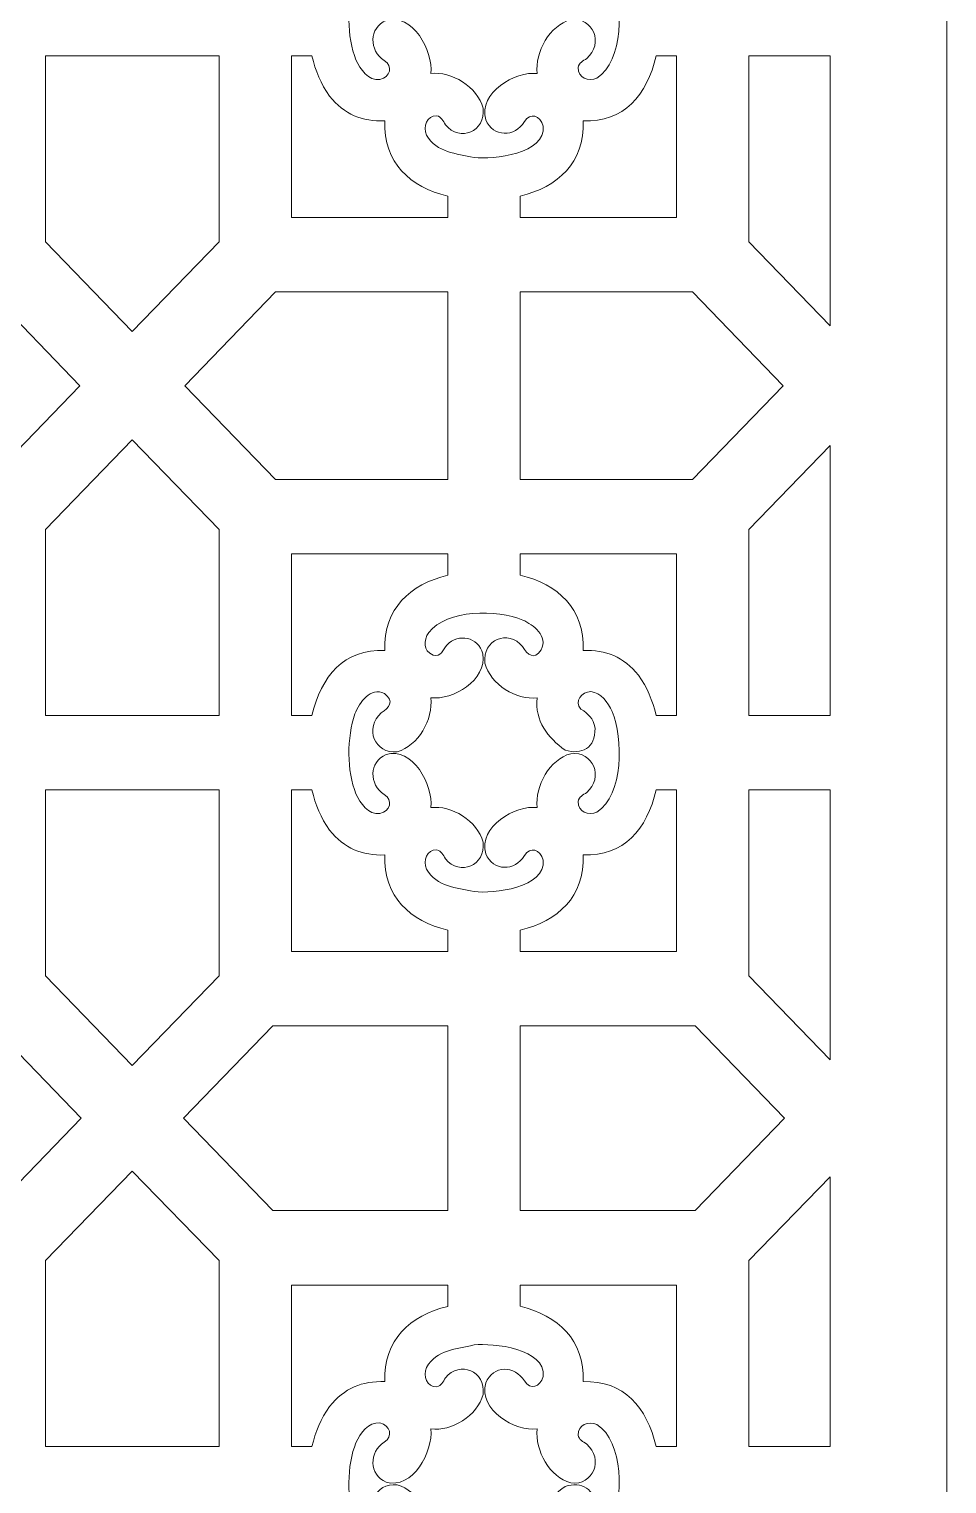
# Model space of a CAD drawing. Header units: centimetres. Extents: x -9.4 to 5.8, y -13.4 to 10.3.
# Drawn here: x -6.22 to -2.16, y -1.57 to 4.87 of the extents above; entities that cross this region are included whole.
import ezdxf

# ---------------------------------------------------------------- set-up
doc = ezdxf.new("R2010")
doc.units = ezdxf.units.CM
doc.header["$MEASUREMENT"] = 0
doc.layers.add('layer 1', color=7, linetype='Continuous')

msp = doc.modelspace()

# ---------------------------------------------------------------- linework, layer by layer
at = {"layer": 'layer 1', "color": 242, "lineweight": 9}
for points, knots in [([(-9.38588, -13.43584), (-9.38588, -13.43584), (-9.38588, 10.29681), (-9.38588, 10.29681), (-9.38588, 10.29681), (-9.38588, 10.29681), (-2.16292, 10.29681), (-2.16292, 10.29681), (-2.16292, 10.29681), (-2.16292, 10.29681), (-2.16292, -13.43584), (-2.16292, -13.43584), (-2.16292, -13.43584), (-2.16292, -13.43584), (-9.38588, -13.43584), (-9.38588, -13.43584)], [0, 0, 0, 0, 0.2, 0.2, 0.2, 0.2, 0.4, 0.4, 0.4, 0.4, 0.6, 0.6, 0.6, 0.6, 1, 1, 1, 1]), ([(-4.77821, 5.08376), (-4.81428, 4.98223), (-4.81505, 4.8298), (-4.77384, 4.7302), (-4.77384, 4.7302), (-4.75546, 4.68887), (-4.71777, 4.63678), (-4.66845, 4.64307), (-4.66845, 4.64307), (-4.62311, 4.65392), (-4.60751, 4.70189), (-4.64899, 4.72807), (-4.64899, 4.72807), (-4.717, 4.77102), (-4.71711, 4.87228), (-4.64076, 4.90453), (-4.64076, 4.90453), (-4.5244, 4.93867), (-4.43109, 4.77025), (-4.44337, 4.66949), (-4.44337, 4.66949), (-4.35188, 4.68146), (-4.23637, 4.61125), (-4.21239, 4.51663), (-4.21239, 4.51663), (-4.19984, 4.41282), (-4.31481, 4.36551), (-4.37853, 4.44368), (-4.37853, 4.44368), (-4.3895, 4.46032), (-4.39545, 4.47886), (-4.41677, 4.48268), (-4.41677, 4.48268), (-4.46222, 4.48523), (-4.47786, 4.43437), (-4.46253, 4.39768), (-4.46253, 4.39768), (-4.41487, 4.31801), (-4.33327, 4.31728), (-4.2519, 4.29804), (-4.2519, 4.29804), (-4.16829, 4.28901), (-3.93267, 4.31403), (-3.94723, 4.43704), (-3.94723, 4.43704), (-3.95777, 4.48388), (-4.00423, 4.49999), (-4.0296, 4.45712), (-4.0296, 4.45712), (-4.07131, 4.38664), (-4.16945, 4.38737), (-4.20046, 4.46565), (-4.20046, 4.46565), (-4.23348, 4.58561), (-4.07023, 4.68254), (-3.97287, 4.66949), (-3.97287, 4.66949), (-3.98438, 4.76526), (-3.91672, 4.88325), (-3.82484, 4.90804), (-3.82484, 4.90804), (-3.72435, 4.92102), (-3.67847, 4.80226), (-3.75417, 4.73645), (-3.75417, 4.73645), (-3.77031, 4.72514), (-3.78823, 4.719), (-3.79198, 4.69698), (-3.79198, 4.69698), (-3.79441, 4.65002), (-3.74521, 4.63388), (-3.70964, 4.64971), (-3.70964, 4.64971), (-3.59061, 4.72572), (-3.59316, 4.97566), (-3.64236, 5.09473), (-3.64236, 5.09473), (-3.65967, 5.13362), (-3.69168, 5.17838), (-3.73644, 5.18267), (-3.73644, 5.18267), (-3.77475, 5.18201), (-3.81237, 5.13856), (-3.77958, 5.1055), (-3.77958, 5.1055), (-3.74637, 5.08214), (-3.72451, 5.06654), (-3.71763, 5.02077), (-3.71763, 5.02077), (-3.71485, 4.93272), (-3.77684, 4.90144), (-3.85025, 4.92372), (-3.85025, 4.92372), (-3.92576, 4.97887), (-3.98519, 5.05171), (-3.97287, 5.1554), (-3.97287, 5.1554), (-4.0656, 5.14366), (-4.17983, 5.21329), (-4.20382, 5.3083), (-4.20382, 5.3083), (-4.21637, 5.41211), (-4.10136, 5.45945), (-4.03768, 5.38125), (-4.03768, 5.38125), (-4.01466, 5.34622), (-3.98894, 5.31903), (-3.95522, 5.36723), (-3.95522, 5.36723), (-3.92471, 5.42775), (-3.99017, 5.47846), (-4.03683, 5.499), (-4.03683, 5.499), (-4.15087, 5.54561), (-4.37085, 5.54724), (-4.45261, 5.44381), (-4.45261, 5.44381), (-4.47605, 5.40828), (-4.4786, 5.36302), (-4.4331, 5.34429), (-4.4331, 5.34429), (-4.39761, 5.33386), (-4.39004, 5.36711), (-4.37262, 5.38847), (-4.37262, 5.38847), (-4.31968, 5.44165), (-4.23386, 5.42497), (-4.21312, 5.34954), (-4.21312, 5.34954), (-4.19397, 5.23326), (-4.34675, 5.14308), (-4.44337, 5.1554), (-4.44337, 5.1554), (-4.43156, 5.05982), (-4.4998, 4.9416), (-4.5914, 4.91689), (-4.5914, 4.91689), (-4.69193, 4.90395), (-4.73773, 5.0227), (-4.66204, 5.08847), (-4.66204, 5.08847), (-4.62813, 5.11226), (-4.60179, 5.13883), (-4.64848, 5.17363), (-4.64848, 5.17363), (-4.70869, 5.20607), (-4.75855, 5.13493), (-4.77821, 5.08376)], [0, 0, 0, 0, 0.0263158, 0.0263158, 0.0263158, 0.0263158, 0.0526316, 0.0526316, 0.0526316, 0.0526316, 0.0789474, 0.0789474, 0.0789474, 0.0789474, 0.1052632, 0.1052632, 0.1052632, 0.1052632, 0.1315789, 0.1315789, 0.1315789, 0.1315789, 0.1578947, 0.1578947, 0.1578947, 0.1578947, 0.1842105, 0.1842105, 0.1842105, 0.1842105, 0.2105263, 0.2105263, 0.2105263, 0.2105263, 0.2368421, 0.2368421, 0.2368421, 0.2368421, 0.2631579, 0.2631579, 0.2631579, 0.2631579, 0.2894737, 0.2894737, 0.2894737, 0.2894737, 0.3157895, 0.3157895, 0.3157895, 0.3157895, 0.3421053, 0.3421053, 0.3421053, 0.3421053, 0.3684211, 0.3684211, 0.3684211, 0.3684211, 0.3947368, 0.3947368, 0.3947368, 0.3947368, 0.4210526, 0.4210526, 0.4210526, 0.4210526, 0.4473684, 0.4473684, 0.4473684, 0.4473684, 0.4736842, 0.4736842, 0.4736842, 0.4736842, 0.5, 0.5, 0.5, 0.5, 0.5263158, 0.5263158, 0.5263158, 0.5263158, 0.5526316, 0.5526316, 0.5526316, 0.5526316, 0.5789474, 0.5789474, 0.5789474, 0.5789474, 0.6052632, 0.6052632, 0.6052632, 0.6052632, 0.6315789, 0.6315789, 0.6315789, 0.6315789, 0.6578947, 0.6578947, 0.6578947, 0.6578947, 0.6842105, 0.6842105, 0.6842105, 0.6842105, 0.7105263, 0.7105263, 0.7105263, 0.7105263, 0.7368421, 0.7368421, 0.7368421, 0.7368421, 0.7631579, 0.7631579, 0.7631579, 0.7631579, 0.7894737, 0.7894737, 0.7894737, 0.7894737, 0.8157895, 0.8157895, 0.8157895, 0.8157895, 0.8421053, 0.8421053, 0.8421053, 0.8421053, 0.8684211, 0.8684211, 0.8684211, 0.8684211, 0.8947368, 0.8947368, 0.8947368, 0.8947368, 0.9210526, 0.9210526, 0.9210526, 0.9210526, 0.9473684, 0.9473684, 0.9473684, 0.9473684, 1, 1, 1, 1]), ([(-6.14581, 4.74765), (-6.14581, 4.74765), (-5.37824, 4.74765), (-5.37824, 4.74765), (-5.37824, 4.74765), (-5.37824, 4.74765), (-5.37824, 3.92525), (-5.37824, 3.92525), (-5.37824, 3.92525), (-5.37824, 3.92525), (-5.76201, 3.52889), (-5.76201, 3.52889), (-5.76201, 3.52889), (-5.76201, 3.52889), (-6.14581, 3.92525), (-6.14581, 3.92525), (-6.14581, 3.92525), (-6.14581, 3.92525), (-6.14581, 4.74765), (-6.14581, 4.74765)], [0, 0, 0, 0, 0.1666667, 0.1666667, 0.1666667, 0.1666667, 0.3333333, 0.3333333, 0.3333333, 0.3333333, 0.5, 0.5, 0.5, 0.5, 0.6666667, 0.6666667, 0.6666667, 0.6666667, 1, 1, 1, 1]), ([(-5.05913, 4.74765), (-5.05913, 4.74765), (-4.96845, 4.74765), (-4.96845, 4.74765), (-4.96845, 4.74765), (-4.95285, 4.68158), (-4.92979, 4.62407), (-4.89024, 4.56969), (-4.89024, 4.56969), (-4.82482, 4.48917), (-4.74669, 4.45654), (-4.64597, 4.46028), (-4.64597, 4.46028), (-4.65238, 4.27429), (-4.53541, 4.16851), (-4.36764, 4.12738), (-4.36764, 4.12738), (-4.36764, 4.12738), (-4.36764, 4.03354), (-4.36764, 4.03354), (-4.36764, 4.03354), (-4.36764, 4.03354), (-5.05913, 4.03354), (-5.05913, 4.03354), (-5.05913, 4.03354), (-5.05913, 4.03354), (-5.05913, 4.74765), (-5.05913, 4.74765)], [0, 0, 0, 0, 0.125, 0.125, 0.125, 0.125, 0.25, 0.25, 0.25, 0.25, 0.375, 0.375, 0.375, 0.375, 0.5, 0.5, 0.5, 0.5, 0.625, 0.625, 0.625, 0.625, 0.75, 0.75, 0.75, 0.75, 1, 1, 1, 1]), ([(-3.44795, 4.74765), (-3.44795, 4.74765), (-3.357, 4.74765), (-3.357, 4.74765), (-3.357, 4.74765), (-3.357, 4.74765), (-3.357, 4.03354), (-3.357, 4.03354), (-3.357, 4.03354), (-3.357, 4.03354), (-4.04849, 4.03354), (-4.04849, 4.03354), (-4.04849, 4.03354), (-4.04849, 4.03354), (-4.04849, 4.12723), (-4.04849, 4.12723), (-4.04849, 4.12723), (-3.88092, 4.16948), (-3.76378, 4.27379), (-3.77027, 4.46028), (-3.77027, 4.46028), (-3.59023, 4.45364), (-3.48777, 4.57444), (-3.44795, 4.74765)], [0, 0, 0, 0, 0.1428571, 0.1428571, 0.1428571, 0.1428571, 0.2857143, 0.2857143, 0.2857143, 0.2857143, 0.4285714, 0.4285714, 0.4285714, 0.4285714, 0.5714286, 0.5714286, 0.5714286, 0.5714286, 0.7142857, 0.7142857, 0.7142857, 0.7142857, 1, 1, 1, 1]), ([(-2.67884, 4.74765), (-2.67884, 4.74765), (-3.03785, 4.74765), (-3.03785, 4.74765), (-3.03785, 4.74765), (-3.03785, 4.74765), (-3.03785, 3.92525), (-3.03785, 3.92525), (-3.03785, 3.92525), (-3.03785, 3.92525), (-2.67884, 3.55446), (-2.67884, 3.55446), (-2.67884, 3.55446), (-2.67884, 3.55446), (-2.67884, 4.74765), (-2.67884, 4.74765)], [0, 0, 0, 0, 0.2, 0.2, 0.2, 0.2, 0.4, 0.4, 0.4, 0.4, 0.6, 0.6, 0.6, 0.6, 1, 1, 1, 1]), ([(-7.15641, 3.70396), (-7.15641, 3.70396), (-7.15641, 2.87533), (-7.15641, 2.87533), (-7.15641, 2.87533), (-7.15641, 2.87533), (-6.39487, 2.87533), (-6.39487, 2.87533), (-6.39487, 2.87533), (-6.39487, 2.87533), (-5.99369, 3.28964), (-5.99369, 3.28964), (-5.99369, 3.28964), (-5.99369, 3.28964), (-6.39487, 3.70396), (-6.39487, 3.70396), (-6.39487, 3.70396), (-6.39487, 3.70396), (-7.15641, 3.70396), (-7.15641, 3.70396)], [0, 0, 0, 0, 0.1666667, 0.1666667, 0.1666667, 0.1666667, 0.3333333, 0.3333333, 0.3333333, 0.3333333, 0.5, 0.5, 0.5, 0.5, 0.6666667, 0.6666667, 0.6666667, 0.6666667, 1, 1, 1, 1]), ([(-4.36764, 2.87533), (-4.36764, 2.87533), (-4.36764, 3.70396), (-4.36764, 3.70396), (-4.36764, 3.70396), (-4.36764, 3.70396), (-5.12918, 3.70396), (-5.12918, 3.70396), (-5.12918, 3.70396), (-5.12918, 3.70396), (-5.53036, 3.28964), (-5.53036, 3.28964), (-5.53036, 3.28964), (-5.53036, 3.28964), (-5.12918, 2.87533), (-5.12918, 2.87533), (-5.12918, 2.87533), (-5.12918, 2.87533), (-4.36764, 2.87533), (-4.36764, 2.87533)], [0, 0, 0, 0, 0.1666667, 0.1666667, 0.1666667, 0.1666667, 0.3333333, 0.3333333, 0.3333333, 0.3333333, 0.5, 0.5, 0.5, 0.5, 0.6666667, 0.6666667, 0.6666667, 0.6666667, 1, 1, 1, 1]), ([(-4.04849, 3.70396), (-4.04849, 3.70396), (-4.04849, 2.87533), (-4.04849, 2.87533), (-4.04849, 2.87533), (-4.04849, 2.87533), (-3.28695, 2.87533), (-3.28695, 2.87533), (-3.28695, 2.87533), (-3.28695, 2.87533), (-2.88577, 3.28964), (-2.88577, 3.28964), (-2.88577, 3.28964), (-2.88577, 3.28964), (-3.28695, 3.70396), (-3.28695, 3.70396), (-3.28695, 3.70396), (-3.28695, 3.70396), (-4.04849, 3.70396), (-4.04849, 3.70396)], [0, 0, 0, 0, 0.1666667, 0.1666667, 0.1666667, 0.1666667, 0.3333333, 0.3333333, 0.3333333, 0.3333333, 0.5, 0.5, 0.5, 0.5, 0.6666667, 0.6666667, 0.6666667, 0.6666667, 1, 1, 1, 1]), ([(-5.37824, 1.83163), (-5.37824, 1.83163), (-6.14581, 1.83163), (-6.14581, 1.83163), (-6.14581, 1.83163), (-6.14581, 1.83163), (-6.14581, 2.65408), (-6.14581, 2.65408), (-6.14581, 2.65408), (-6.14581, 2.65408), (-5.76201, 3.05039), (-5.76201, 3.05039), (-5.76201, 3.05039), (-5.76201, 3.05039), (-5.37824, 2.65408), (-5.37824, 2.65408), (-5.37824, 2.65408), (-5.37824, 2.65408), (-5.37824, 1.83163), (-5.37824, 1.83163)], [0, 0, 0, 0, 0.1666667, 0.1666667, 0.1666667, 0.1666667, 0.3333333, 0.3333333, 0.3333333, 0.3333333, 0.5, 0.5, 0.5, 0.5, 0.6666667, 0.6666667, 0.6666667, 0.6666667, 1, 1, 1, 1]), ([(-2.67884, 3.02483), (-2.67884, 3.02483), (-3.03785, 2.65408), (-3.03785, 2.65408), (-3.03785, 2.65408), (-3.03785, 2.65408), (-3.03785, 1.83163), (-3.03785, 1.83163), (-3.03785, 1.83163), (-3.03785, 1.83163), (-2.67884, 1.83163), (-2.67884, 1.83163), (-2.67884, 1.83163), (-2.67884, 1.83163), (-2.67884, 3.02483), (-2.67884, 3.02483)], [0, 0, 0, 0, 0.2, 0.2, 0.2, 0.2, 0.4, 0.4, 0.4, 0.4, 0.6, 0.6, 0.6, 0.6, 1, 1, 1, 1]), ([(-4.96849, 1.83163), (-4.96849, 1.83163), (-5.05913, 1.83163), (-5.05913, 1.83163), (-5.05913, 1.83163), (-5.05913, 1.83163), (-5.05913, 2.54575), (-5.05913, 2.54575), (-5.05913, 2.54575), (-5.05913, 2.54575), (-4.36764, 2.54575), (-4.36764, 2.54575), (-4.36764, 2.54575), (-4.36764, 2.54575), (-4.36764, 2.4521), (-4.36764, 2.4521), (-4.36764, 2.4521), (-4.5351, 2.40988), (-4.65242, 2.30534), (-4.64597, 2.119), (-4.64597, 2.119), (-4.82637, 2.12572), (-4.92805, 2.00472), (-4.96849, 1.83163)], [0, 0, 0, 0, 0.1428571, 0.1428571, 0.1428571, 0.1428571, 0.2857143, 0.2857143, 0.2857143, 0.2857143, 0.4285714, 0.4285714, 0.4285714, 0.4285714, 0.5714286, 0.5714286, 0.5714286, 0.5714286, 0.7142857, 0.7142857, 0.7142857, 0.7142857, 1, 1, 1, 1]), ([(-3.357, 1.83163), (-3.357, 1.83163), (-3.44776, 1.83163), (-3.44776, 1.83163), (-3.44776, 1.83163), (-3.46336, 1.89767), (-3.48634, 1.95491), (-3.52573, 2.00924), (-3.52573, 2.00924), (-3.59119, 2.09004), (-3.6694, 2.12275), (-3.77027, 2.119), (-3.77027, 2.119), (-3.76378, 2.30492), (-3.88084, 2.41077), (-4.04849, 2.45186), (-4.04849, 2.45186), (-4.04849, 2.45186), (-4.04849, 2.54575), (-4.04849, 2.54575), (-4.04849, 2.54575), (-4.04849, 2.54575), (-3.357, 2.54575), (-3.357, 2.54575), (-3.357, 2.54575), (-3.357, 2.54575), (-3.357, 1.83163), (-3.357, 1.83163)], [0, 0, 0, 0, 0.125, 0.125, 0.125, 0.125, 0.25, 0.25, 0.25, 0.25, 0.375, 0.375, 0.375, 0.375, 0.5, 0.5, 0.5, 0.5, 0.625, 0.625, 0.625, 0.625, 0.75, 0.75, 0.75, 0.75, 1, 1, 1, 1]), ([(-4.77821, 1.83816), (-4.81428, 1.73663), (-4.81505, 1.58419), (-4.77384, 1.48456), (-4.77384, 1.48456), (-4.75546, 1.44323), (-4.71777, 1.39113), (-4.66845, 1.39743), (-4.66845, 1.39743), (-4.62311, 1.40828), (-4.60751, 1.45629), (-4.64899, 1.48247), (-4.64899, 1.48247), (-4.717, 1.52542), (-4.71711, 1.62664), (-4.64076, 1.65892), (-4.64076, 1.65892), (-4.5244, 1.69306), (-4.43109, 1.5246), (-4.44337, 1.42388), (-4.44337, 1.42388), (-4.35188, 1.43582), (-4.23637, 1.36565), (-4.21239, 1.27103), (-4.21239, 1.27103), (-4.19984, 1.16722), (-4.31481, 1.11991), (-4.37853, 1.19804), (-4.37853, 1.19804), (-4.3895, 1.21472), (-4.39545, 1.23322), (-4.41677, 1.23708), (-4.41677, 1.23708), (-4.46222, 1.23959), (-4.47786, 1.18873), (-4.46253, 1.15204), (-4.46253, 1.15204), (-4.41487, 1.07241), (-4.33327, 1.07163), (-4.2519, 1.05244), (-4.2519, 1.05244), (-4.16829, 1.0434), (-3.93267, 1.06839), (-3.94723, 1.19143), (-3.94723, 1.19143), (-3.95777, 1.23824), (-4.00423, 1.25434), (-4.0296, 1.21151), (-4.0296, 1.21151), (-4.07131, 1.14099), (-4.16945, 1.14173), (-4.20046, 1.22005), (-4.20046, 1.22005), (-4.23348, 1.34), (-4.07023, 1.43694), (-3.97287, 1.42388), (-3.97287, 1.42388), (-3.98438, 1.51962), (-3.91672, 1.63761), (-3.82484, 1.6624), (-3.82484, 1.6624), (-3.72435, 1.67538), (-3.67847, 1.55666), (-3.75417, 1.49081), (-3.75417, 1.49081), (-3.77031, 1.47953), (-3.78823, 1.47336), (-3.79198, 1.45134), (-3.79198, 1.45134), (-3.79441, 1.40442), (-3.74521, 1.38824), (-3.70964, 1.40407), (-3.70964, 1.40407), (-3.59061, 1.48011), (-3.59316, 1.73002), (-3.64236, 1.84913), (-3.64236, 1.84913), (-3.65967, 1.88798), (-3.69168, 1.93278), (-3.73644, 1.93702), (-3.73644, 1.93702), (-3.77475, 1.93641), (-3.81237, 1.89296), (-3.77958, 1.8599), (-3.77958, 1.8599), (-3.74637, 1.8365), (-3.72451, 1.82089), (-3.71763, 1.77513), (-3.71763, 1.77513), (-3.71485, 1.68708), (-3.77684, 1.65583), (-3.85025, 1.67812), (-3.85025, 1.67812), (-3.92576, 1.73327), (-3.98519, 1.8061), (-3.97287, 1.9098), (-3.97287, 1.9098), (-4.0656, 1.89806), (-4.17983, 1.96765), (-4.20382, 2.06265), (-4.20382, 2.06265), (-4.21637, 2.16646), (-4.10136, 2.21385), (-4.03768, 2.13561), (-4.03768, 2.13561), (-4.01466, 2.10058), (-3.98894, 2.07343), (-3.95522, 2.12159), (-3.95522, 2.12159), (-3.92471, 2.18214), (-3.99017, 2.23281), (-4.03683, 2.25336), (-4.03683, 2.25336), (-4.15087, 2.29997), (-4.37085, 2.30159), (-4.45261, 2.19821), (-4.45261, 2.19821), (-4.47605, 2.16264), (-4.4786, 2.11742), (-4.4331, 2.09865), (-4.4331, 2.09865), (-4.39761, 2.08822), (-4.39004, 2.12151), (-4.37262, 2.14287), (-4.37262, 2.14287), (-4.31968, 2.19605), (-4.23386, 2.17936), (-4.21312, 2.1039), (-4.21312, 2.1039), (-4.19397, 1.98762), (-4.34675, 1.89748), (-4.44337, 1.9098), (-4.44337, 1.9098), (-4.43156, 1.81421), (-4.4998, 1.69596), (-4.5914, 1.67128), (-4.5914, 1.67128), (-4.69193, 1.65831), (-4.73773, 1.77706), (-4.66204, 1.84283), (-4.66204, 1.84283), (-4.62813, 1.86662), (-4.60179, 1.89319), (-4.64848, 1.92799), (-4.64848, 1.92799), (-4.70869, 1.96043), (-4.75855, 1.88929), (-4.77821, 1.83816)], [0, 0, 0, 0, 0.0263158, 0.0263158, 0.0263158, 0.0263158, 0.0526316, 0.0526316, 0.0526316, 0.0526316, 0.0789474, 0.0789474, 0.0789474, 0.0789474, 0.1052632, 0.1052632, 0.1052632, 0.1052632, 0.1315789, 0.1315789, 0.1315789, 0.1315789, 0.1578947, 0.1578947, 0.1578947, 0.1578947, 0.1842105, 0.1842105, 0.1842105, 0.1842105, 0.2105263, 0.2105263, 0.2105263, 0.2105263, 0.2368421, 0.2368421, 0.2368421, 0.2368421, 0.2631579, 0.2631579, 0.2631579, 0.2631579, 0.2894737, 0.2894737, 0.2894737, 0.2894737, 0.3157895, 0.3157895, 0.3157895, 0.3157895, 0.3421053, 0.3421053, 0.3421053, 0.3421053, 0.3684211, 0.3684211, 0.3684211, 0.3684211, 0.3947368, 0.3947368, 0.3947368, 0.3947368, 0.4210526, 0.4210526, 0.4210526, 0.4210526, 0.4473684, 0.4473684, 0.4473684, 0.4473684, 0.4736842, 0.4736842, 0.4736842, 0.4736842, 0.5, 0.5, 0.5, 0.5, 0.5263158, 0.5263158, 0.5263158, 0.5263158, 0.5526316, 0.5526316, 0.5526316, 0.5526316, 0.5789474, 0.5789474, 0.5789474, 0.5789474, 0.6052632, 0.6052632, 0.6052632, 0.6052632, 0.6315789, 0.6315789, 0.6315789, 0.6315789, 0.6578947, 0.6578947, 0.6578947, 0.6578947, 0.6842105, 0.6842105, 0.6842105, 0.6842105, 0.7105263, 0.7105263, 0.7105263, 0.7105263, 0.7368421, 0.7368421, 0.7368421, 0.7368421, 0.7631579, 0.7631579, 0.7631579, 0.7631579, 0.7894737, 0.7894737, 0.7894737, 0.7894737, 0.8157895, 0.8157895, 0.8157895, 0.8157895, 0.8421053, 0.8421053, 0.8421053, 0.8421053, 0.8684211, 0.8684211, 0.8684211, 0.8684211, 0.8947368, 0.8947368, 0.8947368, 0.8947368, 0.9210526, 0.9210526, 0.9210526, 0.9210526, 0.9473684, 0.9473684, 0.9473684, 0.9473684, 1, 1, 1, 1]), ([(-6.14581, 1.50201), (-6.14581, 1.50201), (-5.37824, 1.50201), (-5.37824, 1.50201), (-5.37824, 1.50201), (-5.37824, 1.50201), (-5.37824, 0.6796), (-5.37824, 0.6796), (-5.37824, 0.6796), (-5.37824, 0.6796), (-5.76201, 0.28329), (-5.76201, 0.28329), (-5.76201, 0.28329), (-5.76201, 0.28329), (-6.14581, 0.6796), (-6.14581, 0.6796), (-6.14581, 0.6796), (-6.14581, 0.6796), (-6.14581, 1.50201), (-6.14581, 1.50201)], [0, 0, 0, 0, 0.1666667, 0.1666667, 0.1666667, 0.1666667, 0.3333333, 0.3333333, 0.3333333, 0.3333333, 0.5, 0.5, 0.5, 0.5, 0.6666667, 0.6666667, 0.6666667, 0.6666667, 1, 1, 1, 1]), ([(-5.05913, 1.50201), (-5.05913, 1.50201), (-4.96845, 1.50201), (-4.96845, 1.50201), (-4.96845, 1.50201), (-4.95285, 1.43593), (-4.92979, 1.37847), (-4.89024, 1.32409), (-4.89024, 1.32409), (-4.82482, 1.24353), (-4.74669, 1.21093), (-4.64597, 1.21464), (-4.64597, 1.21464), (-4.65238, 1.02869), (-4.53541, 0.92287), (-4.36764, 0.88178), (-4.36764, 0.88178), (-4.36764, 0.88178), (-4.36764, 0.78793), (-4.36764, 0.78793), (-4.36764, 0.78793), (-4.36764, 0.78793), (-5.05913, 0.78793), (-5.05913, 0.78793), (-5.05913, 0.78793), (-5.05913, 0.78793), (-5.05913, 1.50201), (-5.05913, 1.50201)], [0, 0, 0, 0, 0.125, 0.125, 0.125, 0.125, 0.25, 0.25, 0.25, 0.25, 0.375, 0.375, 0.375, 0.375, 0.5, 0.5, 0.5, 0.5, 0.625, 0.625, 0.625, 0.625, 0.75, 0.75, 0.75, 0.75, 1, 1, 1, 1]), ([(-3.44795, 1.50201), (-3.44795, 1.50201), (-3.357, 1.50201), (-3.357, 1.50201), (-3.357, 1.50201), (-3.357, 1.50201), (-3.357, 0.78793), (-3.357, 0.78793), (-3.357, 0.78793), (-3.357, 0.78793), (-4.04849, 0.78793), (-4.04849, 0.78793), (-4.04849, 0.78793), (-4.04849, 0.78793), (-4.04849, 0.88159), (-4.04849, 0.88159), (-4.04849, 0.88159), (-3.88092, 0.92384), (-3.76378, 1.02815), (-3.77027, 1.21464), (-3.77027, 1.21464), (-3.59023, 1.208), (-3.48777, 1.3288), (-3.44795, 1.50201)], [0, 0, 0, 0, 0.1428571, 0.1428571, 0.1428571, 0.1428571, 0.2857143, 0.2857143, 0.2857143, 0.2857143, 0.4285714, 0.4285714, 0.4285714, 0.4285714, 0.5714286, 0.5714286, 0.5714286, 0.5714286, 0.7142857, 0.7142857, 0.7142857, 0.7142857, 1, 1, 1, 1]), ([(-2.67884, 1.50201), (-2.67884, 1.50201), (-3.03785, 1.50201), (-3.03785, 1.50201), (-3.03785, 1.50201), (-3.03785, 1.50201), (-3.03785, 0.6796), (-3.03785, 0.6796), (-3.03785, 0.6796), (-3.03785, 0.6796), (-2.67884, 0.30882), (-2.67884, 0.30882), (-2.67884, 0.30882), (-2.67884, 0.30882), (-2.67884, 1.50201), (-2.67884, 1.50201)], [0, 0, 0, 0, 0.2, 0.2, 0.2, 0.2, 0.4, 0.4, 0.4, 0.4, 0.6, 0.6, 0.6, 0.6, 1, 1, 1, 1]), ([(-5.9877, 0.05022), (-5.9877, 0.05022), (-5.9877, 0.05022), (-5.9877, 0.05022), (-5.9877, 0.05022), (-5.9877, 0.05022), (-6.38286, -0.35792), (-6.38286, -0.35792), (-6.38286, -0.35792), (-6.38286, -0.35792), (-7.15641, -0.35792), (-7.15641, -0.35792), (-7.15641, -0.35792), (-7.15641, -0.35792), (-7.15641, 0.05022), (-7.15641, 0.05022), (-7.15641, 0.05022), (-7.15641, 0.05022), (-7.15641, 0.05022), (-7.15641, 0.05022), (-7.15641, 0.05022), (-7.15641, 0.05022), (-7.15641, 0.45831), (-7.15641, 0.45831), (-7.15641, 0.45831), (-7.15641, 0.45831), (-6.38286, 0.45831), (-6.38286, 0.45831), (-6.38286, 0.45831), (-6.38286, 0.45831), (-5.9877, 0.05022), (-5.9877, 0.05022), (-5.9877, 0.05022), (-5.9877, 0.05022), (-5.9877, 0.05022), (-5.9877, 0.05022), (-5.9877, 0.05022), (-5.9877, 0.05022), (-5.9877, 0.05022), (-5.9877, 0.05022), (-5.9877, 0.05022), (-5.9877, 0.05022), (-5.9877, 0.05022), (-5.9877, 0.05022)], [0, 0, 0, 0, 0.0833333, 0.0833333, 0.0833333, 0.0833333, 0.1666667, 0.1666667, 0.1666667, 0.1666667, 0.25, 0.25, 0.25, 0.25, 0.3333333, 0.3333333, 0.3333333, 0.3333333, 0.4166667, 0.4166667, 0.4166667, 0.4166667, 0.5, 0.5, 0.5, 0.5, 0.5833333, 0.5833333, 0.5833333, 0.5833333, 0.6666667, 0.6666667, 0.6666667, 0.6666667, 0.75, 0.75, 0.75, 0.75, 0.8333333, 0.8333333, 0.8333333, 0.8333333, 1, 1, 1, 1]), ([(-5.53635, 0.05022), (-5.53635, 0.05022), (-5.53635, 0.05022), (-5.53635, 0.05022), (-5.53635, 0.05022), (-5.53635, 0.05022), (-5.53635, 0.05022), (-5.53635, 0.05022), (-5.53635, 0.05022), (-5.53635, 0.05022), (-5.53635, 0.05022), (-5.53635, 0.05022), (-5.53635, 0.05022), (-5.53635, 0.05022), (-5.53635, 0.05022), (-5.53635, 0.05022), (-5.53635, 0.05022), (-5.53635, 0.05022), (-5.14116, 0.45831), (-5.14116, 0.45831), (-5.14116, 0.45831), (-5.14116, 0.45831), (-4.36764, 0.45831), (-4.36764, 0.45831), (-4.36764, 0.45831), (-4.36764, 0.45831), (-4.36764, 0.05022), (-4.36764, 0.05022), (-4.36764, 0.05022), (-4.36764, 0.05022), (-4.36764, 0.05022), (-4.36764, 0.05022), (-4.36764, 0.05022), (-4.36764, 0.05022), (-4.36764, -0.35792), (-4.36764, -0.35792), (-4.36764, -0.35792), (-4.36764, -0.35792), (-5.14116, -0.35792), (-5.14116, -0.35792), (-5.14116, -0.35792), (-5.14116, -0.35792), (-5.53635, 0.05022), (-5.53635, 0.05022)], [0, 0, 0, 0, 0.0833333, 0.0833333, 0.0833333, 0.0833333, 0.1666667, 0.1666667, 0.1666667, 0.1666667, 0.25, 0.25, 0.25, 0.25, 0.3333333, 0.3333333, 0.3333333, 0.3333333, 0.4166667, 0.4166667, 0.4166667, 0.4166667, 0.5, 0.5, 0.5, 0.5, 0.5833333, 0.5833333, 0.5833333, 0.5833333, 0.6666667, 0.6666667, 0.6666667, 0.6666667, 0.75, 0.75, 0.75, 0.75, 0.8333333, 0.8333333, 0.8333333, 0.8333333, 1, 1, 1, 1]), ([(-4.04849, 0.05022), (-4.04849, 0.05022), (-4.04849, 0.45831), (-4.04849, 0.45831), (-4.04849, 0.45831), (-4.04849, 0.45831), (-3.27494, 0.45831), (-3.27494, 0.45831), (-3.27494, 0.45831), (-3.27494, 0.45831), (-2.87978, 0.05022), (-2.87978, 0.05022), (-2.87978, 0.05022), (-2.87978, 0.05022), (-3.27494, -0.35792), (-3.27494, -0.35792), (-3.27494, -0.35792), (-3.27494, -0.35792), (-4.04849, -0.35792), (-4.04849, -0.35792), (-4.04849, -0.35792), (-4.04849, -0.35792), (-4.04849, 0.05022), (-4.04849, 0.05022), (-4.04849, 0.05022), (-4.04849, 0.05022), (-4.04849, 0.05022), (-4.04849, 0.05022)], [0, 0, 0, 0, 0.125, 0.125, 0.125, 0.125, 0.25, 0.25, 0.25, 0.25, 0.375, 0.375, 0.375, 0.375, 0.5, 0.5, 0.5, 0.5, 0.625, 0.625, 0.625, 0.625, 0.75, 0.75, 0.75, 0.75, 1, 1, 1, 1]), ([(-6.14581, -1.40161), (-6.14581, -1.40161), (-5.37824, -1.40161), (-5.37824, -1.40161), (-5.37824, -1.40161), (-5.37824, -1.40161), (-5.37824, -0.57917), (-5.37824, -0.57917), (-5.37824, -0.57917), (-5.37824, -0.57917), (-5.76201, -0.18285), (-5.76201, -0.18285), (-5.76201, -0.18285), (-5.76201, -0.18285), (-6.14581, -0.57917), (-6.14581, -0.57917), (-6.14581, -0.57917), (-6.14581, -0.57917), (-6.14581, -1.40161), (-6.14581, -1.40161)], [0, 0, 0, 0, 0.1666667, 0.1666667, 0.1666667, 0.1666667, 0.3333333, 0.3333333, 0.3333333, 0.3333333, 0.5, 0.5, 0.5, 0.5, 0.6666667, 0.6666667, 0.6666667, 0.6666667, 1, 1, 1, 1]), ([(-2.67884, -1.40161), (-2.67884, -1.40161), (-3.03785, -1.40161), (-3.03785, -1.40161), (-3.03785, -1.40161), (-3.03785, -1.40161), (-3.03785, -0.57917), (-3.03785, -0.57917), (-3.03785, -0.57917), (-3.03785, -0.57917), (-2.67884, -0.20838), (-2.67884, -0.20838), (-2.67884, -0.20838), (-2.67884, -0.20838), (-2.67884, -1.40161), (-2.67884, -1.40161)], [0, 0, 0, 0, 0.2, 0.2, 0.2, 0.2, 0.4, 0.4, 0.4, 0.4, 0.6, 0.6, 0.6, 0.6, 1, 1, 1, 1]), ([(-5.05913, -1.40161), (-5.05913, -1.40161), (-4.96845, -1.40161), (-4.96845, -1.40161), (-4.96845, -1.40161), (-4.95285, -1.33554), (-4.92979, -1.27803), (-4.89024, -1.22365), (-4.89024, -1.22365), (-4.82482, -1.14313), (-4.74669, -1.1105), (-4.64597, -1.11421), (-4.64597, -1.11421), (-4.65238, -0.92825), (-4.53541, -0.82247), (-4.36764, -0.78134), (-4.36764, -0.78134), (-4.36764, -0.78134), (-4.36764, -0.6875), (-4.36764, -0.6875), (-4.36764, -0.6875), (-4.36764, -0.6875), (-5.05913, -0.6875), (-5.05913, -0.6875), (-5.05913, -0.6875), (-5.05913, -0.6875), (-5.05913, -1.40161), (-5.05913, -1.40161)], [0, 0, 0, 0, 0.125, 0.125, 0.125, 0.125, 0.25, 0.25, 0.25, 0.25, 0.375, 0.375, 0.375, 0.375, 0.5, 0.5, 0.5, 0.5, 0.625, 0.625, 0.625, 0.625, 0.75, 0.75, 0.75, 0.75, 1, 1, 1, 1]), ([(-3.44795, -1.40161), (-3.44795, -1.40161), (-3.357, -1.40161), (-3.357, -1.40161), (-3.357, -1.40161), (-3.357, -1.40161), (-3.357, -0.6875), (-3.357, -0.6875), (-3.357, -0.6875), (-3.357, -0.6875), (-4.04849, -0.6875), (-4.04849, -0.6875), (-4.04849, -0.6875), (-4.04849, -0.6875), (-4.04849, -0.78119), (-4.04849, -0.78119), (-4.04849, -0.78119), (-3.88092, -0.82344), (-3.76378, -0.92775), (-3.77027, -1.11421), (-3.77027, -1.11421), (-3.59023, -1.1076), (-3.48777, -1.22837), (-3.44795, -1.40161)], [0, 0, 0, 0, 0.1428571, 0.1428571, 0.1428571, 0.1428571, 0.2857143, 0.2857143, 0.2857143, 0.2857143, 0.4285714, 0.4285714, 0.4285714, 0.4285714, 0.5714286, 0.5714286, 0.5714286, 0.5714286, 0.7142857, 0.7142857, 0.7142857, 0.7142857, 1, 1, 1, 1]), ([(-4.77821, -1.73772), (-4.81428, -1.63619), (-4.81505, -1.48376), (-4.77384, -1.38412), (-4.77384, -1.38412), (-4.75546, -1.3428), (-4.71777, -1.29074), (-4.66845, -1.29699), (-4.66845, -1.29699), (-4.62311, -1.30785), (-4.60751, -1.35585), (-4.64899, -1.38203), (-4.64899, -1.38203), (-4.717, -1.42498), (-4.71711, -1.5262), (-4.64076, -1.55849), (-4.64076, -1.55849), (-4.5244, -1.59263), (-4.43109, -1.42421), (-4.44337, -1.32345), (-4.44337, -1.32345), (-4.35188, -1.33542), (-4.23637, -1.26521), (-4.21239, -1.17059), (-4.21239, -1.17059), (-4.19984, -1.06678), (-4.31481, -1.01947), (-4.37853, -1.0976), (-4.37853, -1.0976), (-4.3895, -1.11428), (-4.39545, -1.13278), (-4.41677, -1.13664), (-4.41677, -1.13664), (-4.46222, -1.13919), (-4.47786, -1.08829), (-4.46253, -1.0516), (-4.46253, -1.0516), (-4.41487, -0.97197), (-4.33327, -0.97124), (-4.2519, -0.952), (-4.2519, -0.952), (-4.16829, -0.94297), (-3.93267, -0.96799), (-3.94723, -1.091), (-3.94723, -1.091), (-3.95777, -1.1378), (-4.00423, -1.15395), (-4.0296, -1.11108), (-4.0296, -1.11108), (-4.07131, -1.04056), (-4.16945, -1.04129), (-4.20046, -1.11961), (-4.20046, -1.11961), (-4.23348, -1.23957), (-4.07023, -1.3365), (-3.97287, -1.32345), (-3.97287, -1.32345), (-3.98438, -1.41919), (-3.91672, -1.53717), (-3.82484, -1.56196), (-3.82484, -1.56196), (-3.72435, -1.57494), (-3.67847, -1.45622), (-3.75417, -1.39041), (-3.75417, -1.39041), (-3.77031, -1.3791), (-3.78823, -1.37296), (-3.79198, -1.35091), (-3.79198, -1.35091), (-3.79441, -1.30398), (-3.74521, -1.28784), (-3.70964, -1.30364), (-3.70964, -1.30364), (-3.59061, -1.37968), (-3.59316, -1.62959), (-3.64236, -1.74869), (-3.64236, -1.74869), (-3.65967, -1.78754), (-3.69168, -1.83234), (-3.73644, -1.83659), (-3.73644, -1.83659), (-3.77475, -1.83601), (-3.81237, -1.79252), (-3.77958, -1.75946), (-3.77958, -1.75946), (-3.74637, -1.73606), (-3.72451, -1.7205), (-3.71763, -1.67469), (-3.71763, -1.67469), (-3.71485, -1.58664), (-3.77684, -1.5554), (-3.85025, -1.57768), (-3.85025, -1.57768), (-3.92576, -1.63287), (-3.98519, -1.70567), (-3.97287, -1.80936), (-3.97287, -1.80936), (-4.0656, -1.79762), (-4.17983, -1.86721), (-4.20382, -1.96222), (-4.20382, -1.96222), (-4.21637, -2.06603), (-4.10136, -2.11341), (-4.03768, -2.03521), (-4.03768, -2.03521), (-4.01466, -2.00018), (-3.98894, -1.97299), (-3.95522, -2.02115), (-3.95522, -2.02115), (-3.92471, -2.08171), (-3.99017, -2.13238), (-4.03683, -2.15296), (-4.03683, -2.15296), (-4.15087, -2.19954), (-4.37085, -2.20116), (-4.45261, -2.09777), (-4.45261, -2.09777), (-4.47605, -2.06224), (-4.4786, -2.01698), (-4.4331, -1.99825), (-4.4331, -1.99825), (-4.39761, -1.98778), (-4.39004, -2.02107), (-4.37262, -2.04243), (-4.37262, -2.04243), (-4.31968, -2.09561), (-4.23386, -2.07893), (-4.21312, -2.00346), (-4.21312, -2.00346), (-4.19397, -1.88722), (-4.34675, -1.79704), (-4.44337, -1.80936), (-4.44337, -1.80936), (-4.43156, -1.71378), (-4.4998, -1.59552), (-4.5914, -1.57085), (-4.5914, -1.57085), (-4.69193, -1.55787), (-4.73773, -1.67663), (-4.66204, -1.74243), (-4.66204, -1.74243), (-4.62813, -1.76618), (-4.60179, -1.79279), (-4.64848, -1.82755), (-4.64848, -1.82755), (-4.70869, -1.85999), (-4.75855, -1.78889), (-4.77821, -1.73772)], [0, 0, 0, 0, 0.0263158, 0.0263158, 0.0263158, 0.0263158, 0.0526316, 0.0526316, 0.0526316, 0.0526316, 0.0789474, 0.0789474, 0.0789474, 0.0789474, 0.1052632, 0.1052632, 0.1052632, 0.1052632, 0.1315789, 0.1315789, 0.1315789, 0.1315789, 0.1578947, 0.1578947, 0.1578947, 0.1578947, 0.1842105, 0.1842105, 0.1842105, 0.1842105, 0.2105263, 0.2105263, 0.2105263, 0.2105263, 0.2368421, 0.2368421, 0.2368421, 0.2368421, 0.2631579, 0.2631579, 0.2631579, 0.2631579, 0.2894737, 0.2894737, 0.2894737, 0.2894737, 0.3157895, 0.3157895, 0.3157895, 0.3157895, 0.3421053, 0.3421053, 0.3421053, 0.3421053, 0.3684211, 0.3684211, 0.3684211, 0.3684211, 0.3947368, 0.3947368, 0.3947368, 0.3947368, 0.4210526, 0.4210526, 0.4210526, 0.4210526, 0.4473684, 0.4473684, 0.4473684, 0.4473684, 0.4736842, 0.4736842, 0.4736842, 0.4736842, 0.5, 0.5, 0.5, 0.5, 0.5263158, 0.5263158, 0.5263158, 0.5263158, 0.5526316, 0.5526316, 0.5526316, 0.5526316, 0.5789474, 0.5789474, 0.5789474, 0.5789474, 0.6052632, 0.6052632, 0.6052632, 0.6052632, 0.6315789, 0.6315789, 0.6315789, 0.6315789, 0.6578947, 0.6578947, 0.6578947, 0.6578947, 0.6842105, 0.6842105, 0.6842105, 0.6842105, 0.7105263, 0.7105263, 0.7105263, 0.7105263, 0.7368421, 0.7368421, 0.7368421, 0.7368421, 0.7631579, 0.7631579, 0.7631579, 0.7631579, 0.7894737, 0.7894737, 0.7894737, 0.7894737, 0.8157895, 0.8157895, 0.8157895, 0.8157895, 0.8421053, 0.8421053, 0.8421053, 0.8421053, 0.8684211, 0.8684211, 0.8684211, 0.8684211, 0.8947368, 0.8947368, 0.8947368, 0.8947368, 0.9210526, 0.9210526, 0.9210526, 0.9210526, 0.9473684, 0.9473684, 0.9473684, 0.9473684, 1, 1, 1, 1])]:
    msp.add_open_spline(points, degree=3, knots=knots, dxfattribs=at)

doc.saveas('drawing.dxf')
